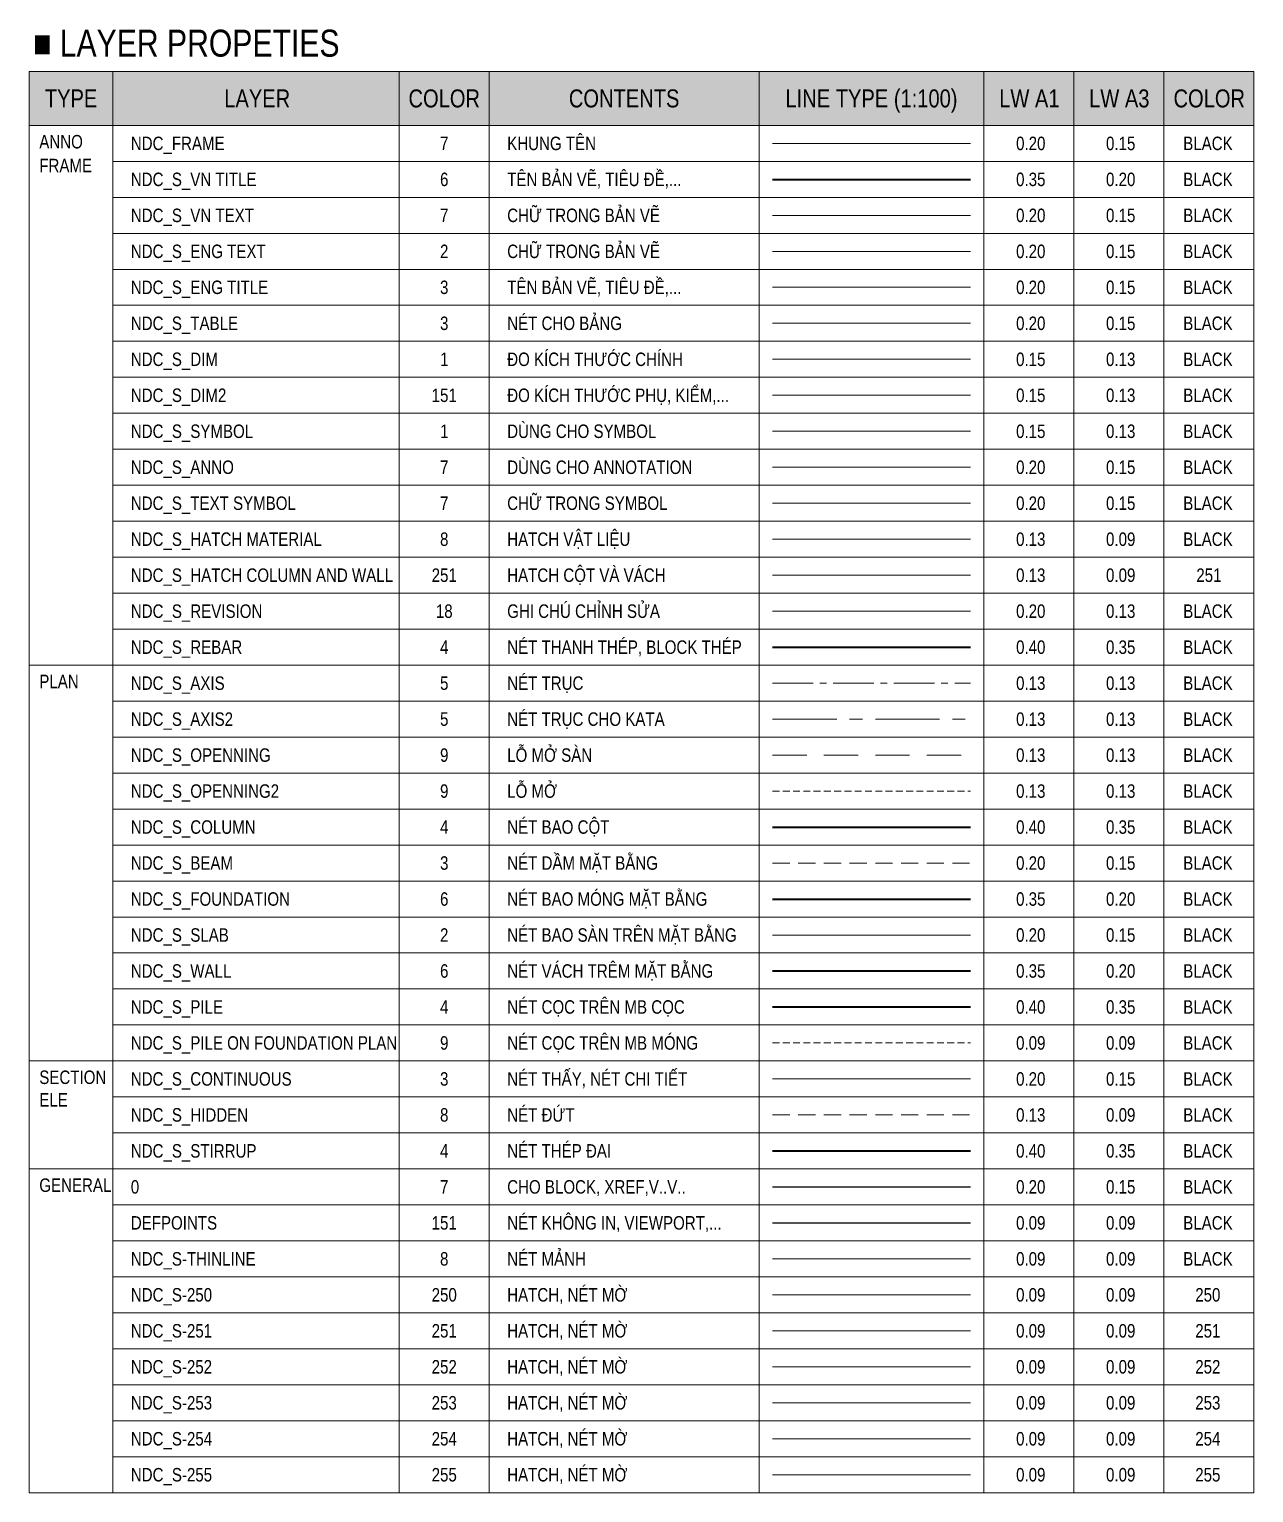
# Model space of a CAD drawing. Header units: millimetres. Extents: x -399213 to 265804, y -9748 to 250638.
# Drawn here: x -399213 to -376523, y 223367 to 250481 of the extents above; entities that cross this region are included whole.
import ezdxf
from ezdxf.enums import TextEntityAlignment as Align

# ---------------------------------------------------------------- set-up
doc = ezdxf.new("R2010")
doc.units = ezdxf.units.MM
doc.header["$MEASUREMENT"] = 0
for name, pattern in [('CENTER', [50.8, 31.75, -6.35, 6.35, -6.35]), ('CENTER2', [1.125, 0.75, -0.125, 0.125, -0.125]), ('DASHED', [19.05, 12.7, -6.35]), ('DASHED2', [9.525, 6.35, -3.175]), ('HIDDEN2', [4.7625, 3.175, -1.5875])]:
    doc.linetypes.add(name, pattern=pattern)
for name, color, linetype, lineweight in [('NDC_FRAME', 7, 'Continuous', 20), ('NDC_S-COLUMN', 4, 'Continuous', 40), ('NDC_S_250', 250, 'Continuous', 9), ('NDC_S_251', 251, 'Continuous', 9), ('NDC_S_252', 252, 'Continuous', 9), ('NDC_S_253', 253, 'Continuous', 9), ('NDC_S_254', 254, 'Continuous', 9), ('NDC_S_255', 255, 'Continuous', 9), ('NDC_S_ANNO', 7, 'Continuous', 20), ('NDC_S_AXIS', 5, 'CENTER2', 13), ('NDC_S_AXIS2', 5, 'CENTER', 13), ('NDC_S_BEAM', 3, 'HIDDEN2', 20), ('NDC_S_CONTINUOUS', 3, 'Continuous', 20), ('NDC_S_DIM', 1, 'Continuous', 15), ('NDC_S_DIM2', 151, 'Continuous', 15), ('NDC_S_ENG TEXT', 2, 'Continuous', 20), ('NDC_S_ENG TITLE', 3, 'Continuous', 20), ('NDC_S_FOUNDATION', 6, 'Continuous', 35), ('NDC_S_HATCH COLUMN AND WALL', 251, 'Continuous', 13), ('NDC_S_HATCH MATERIAL', 8, 'Continuous', 13), ('NDC_S_HIDDEN', 8, 'HIDDEN2', 13), ('NDC_S_LEADER', 1, 'Continuous', 15), ('NDC_S_OPENING', 9, 'DASHED2', 13), ('NDC_S_OPENING2', 9, 'DASHED', 13), ('NDC_S_PILE', 4, 'Continuous', 35), ('NDC_S_PILE ON FOUNDATION PLAN', 9, 'DASHED', 9), ('NDC_S_REBAR', 4, 'Continuous', 35), ('NDC_S_SLAB', 2, 'Continuous', 20), ('NDC_S_STIRRUP', 4, 'Continuous', 40), ('NDC_S_TEXT SYMBOL', 7, 'Continuous', 20), ('NDC_S_THIN LINE', 8, 'Continuous', 9), ('NDC_S_VN TEXT', 7, 'Continuous', 20), ('NDC_S_VN TITLE', 6, 'Continuous', 35), ('NDC_S_WALL', 6, 'Continuous', 35), ('NDC_Table', 3, 'Continuous', 20)]:
    doc.layers.add(name, color=color, linetype=linetype, lineweight=lineweight)
doc.layers.add('NDC_S_REVISION', color=18, linetype='Continuous', lineweight=20, plot=False)
doc.styles.add('NDC_VIE TXT', font='arial.ttf', dxfattribs={"width": 0.8})

msp = doc.modelspace()

# ---------------------------------------------------------------- hatches: boundary and pattern name
at = {"layer": 'NDC_S_253'}
h = msp.add_hatch(color=256, dxfattribs=at)
h.dxf.hatch_style = 1
h.paths.add_polyline_path([(-399213, 249700.2), (-376523.3, 249700.2), (-376523.3, 248700.2), (-399213, 248700.2)])

# ---------------------------------------------------------------- linework, layer by layer
msp.add_line((-385440, 229033.5), (-381773.3, 229033.5))
at = {"layer": 'Defpoints'}
msp.add_line((-385440, 228366.8), (-381773.3, 228366.8), dxfattribs=at)
at = {"layer": 'NDC_FRAME'}
for p, q in [((-399213, 223366.8), (-399213, 249700.2)), ((-399213, 249700.2), (-376523.3, 249700.2)), ((-397664.6, 223366.8), (-397664.6, 249700.2)), ((-392356.6, 223366.8), (-392356.6, 249700.2)), ((-390690, 223366.8), (-390690, 249700.2)), ((-385690, 223366.8), (-385690, 249700.2)), ((-381523.3, 223366.8), (-381523.3, 249700.2)), ((-381523.3, 223366.8), (-381523.3, 249700.2)), ((-379856.6, 223366.8), (-379856.6, 249700.2)), ((-378190, 223366.8), (-378190, 249700.2)), ((-376523.3, 223366.8), (-376523.3, 249700.2)), ((-385440, 248366.8), (-381773.3, 248366.8)), ((-397664.6, 244033.5), (-376523.3, 244033.5)), ((-397664.6, 243366.8), (-376523.3, 243366.8)), ((-397664.6, 242700.2), (-376523.3, 242700.2)), ((-397664.6, 242033.5), (-376523.3, 242033.5)), ((-397664.6, 241366.8), (-376523.3, 241366.8)), ((-397664.6, 240700.2), (-376523.3, 240700.2)), ((-397664.6, 240033.5), (-376523.3, 240033.5)), ((-397664.6, 239366.8), (-376523.3, 239366.8)), ((-399213, 238700.2), (-376523.3, 238700.2)), ((-397664.6, 238033.5), (-376523.3, 238033.5)), ((-397664.6, 237366.8), (-376523.3, 237366.8)), ((-397664.6, 236700.2), (-376523.3, 236700.2)), ((-397664.6, 236033.5), (-376523.3, 236033.5)), ((-397664.6, 235366.8), (-376523.3, 235366.8)), ((-397664.6, 234700.2), (-376523.3, 234700.2)), ((-397664.6, 234033.5), (-376523.3, 234033.5)), ((-397664.6, 233366.8), (-376523.3, 233366.8)), ((-397664.6, 232700.2), (-376523.3, 232700.2)), ((-397664.6, 232033.5), (-376523.3, 232033.5)), ((-399213, 231366.8), (-376523.3, 231366.8)), ((-397664.6, 230700.2), (-376523.3, 230700.2)), ((-397664.6, 230033.5), (-376523.3, 230033.5)), ((-399213, 229366.8), (-376523.3, 229366.8)), ((-397664.6, 228700.2), (-376523.3, 228700.2)), ((-397664.6, 228033.5), (-376523.3, 228033.5)), ((-397664.6, 227366.8), (-376523.3, 227366.8)), ((-397664.6, 226700.2), (-376523.3, 226700.2)), ((-397664.6, 226033.5), (-376523.3, 226033.5)), ((-397664.6, 225366.8), (-376523.3, 225366.8)), ((-397664.6, 224700.2), (-376523.3, 224700.2)), ((-397664.6, 224033.5), (-376523.3, 224033.5)), ((-399213, 223366.8), (-376523.3, 223366.8))]:
    msp.add_line(p, q, dxfattribs=at)
for points in [[(-399213, 248700.2), (-376523.3, 248700.2)], [(-397664.6, 248033.5), (-376523.3, 248033.5)], [(-397664.6, 247366.8), (-376523.3, 247366.8)], [(-397664.6, 246700.2), (-376523.3, 246700.2)], [(-397664.6, 246033.5), (-376523.3, 246033.5)], [(-397664.6, 245366.8), (-376523.3, 245366.8)], [(-397664.6, 244700.2), (-376523.3, 244700.2)]]:
    msp.add_lwpolyline(points, dxfattribs=at)
at = {"layer": 'NDC_S-COLUMN'}
msp.add_line((-385440, 235700.2), (-381773.3, 235700.2), dxfattribs=at)
at = {"layer": 'NDC_S_250'}
msp.add_line((-385440, 227033.5), (-381773.3, 227033.5), dxfattribs=at)
at = {"layer": 'NDC_S_251'}
msp.add_line((-385440, 226366.8), (-381773.3, 226366.8), dxfattribs=at)
at = {"layer": 'NDC_S_252'}
msp.add_line((-385440, 225700.2), (-381773.3, 225700.2), dxfattribs=at)
at = {"layer": 'NDC_S_253'}
msp.add_line((-385440, 225033.5), (-381773.3, 225033.5), dxfattribs=at)
msp.add_lwpolyline([(-399213, 249700.2), (-376523.3, 249700.2), (-376523.3, 248700.2), (-399213, 248700.2)], close=True, dxfattribs=at)
at = {"layer": 'NDC_S_254'}
msp.add_line((-385440, 224366.8), (-381773.3, 224366.8), dxfattribs=at)
at = {"layer": 'NDC_S_255'}
msp.add_line((-385440, 223700.2), (-381773.3, 223700.2), dxfattribs=at)
at = {"layer": 'NDC_S_ANNO'}
msp.add_line((-385440, 242366.8), (-381773.3, 242366.8), dxfattribs=at)
at = {"layer": 'NDC_S_AXIS', "ltscale": 1000}
msp.add_line((-385440, 238366.8), (-381773.3, 238366.8), dxfattribs=at)
at = {"layer": 'NDC_S_AXIS2', "ltscale": 37.5}
msp.add_line((-385440, 237700.2), (-381773.3, 237700.2), dxfattribs=at)
at = {"layer": 'NDC_S_BEAM', "ltscale": 100}
msp.add_line((-385440, 235033.5), (-381773.3, 235033.5), dxfattribs=at)
at = {"layer": 'NDC_S_CONTINUOUS'}
msp.add_line((-385440, 231033.5), (-381773.3, 231033.5), dxfattribs=at)
at = {"layer": 'NDC_S_DIM'}
msp.add_line((-385440, 244366.8), (-381773.3, 244366.8), dxfattribs=at)
at = {"layer": 'NDC_S_DIM2'}
msp.add_line((-385440, 243700.2), (-381773.3, 243700.2), dxfattribs=at)
at = {"layer": 'NDC_S_ENG TEXT'}
msp.add_line((-385440, 246366.8), (-381773.3, 246366.8), dxfattribs=at)
at = {"layer": 'NDC_S_ENG TITLE'}
msp.add_line((-385440, 245700.2), (-381773.3, 245700.2), dxfattribs=at)
at = {"layer": 'NDC_S_FOUNDATION'}
msp.add_line((-385440, 234366.8), (-381773.3, 234366.8), dxfattribs=at)
at = {"layer": 'NDC_S_HATCH COLUMN AND WALL'}
msp.add_line((-385440, 240366.8), (-381773.3, 240366.8), dxfattribs=at)
at = {"layer": 'NDC_S_HATCH MATERIAL'}
msp.add_line((-385440, 241033.5), (-381773.3, 241033.5), dxfattribs=at)
at = {"layer": 'NDC_S_HIDDEN', "ltscale": 100}
msp.add_line((-385440, 230366.8), (-381773.3, 230366.8), dxfattribs=at)
at = {"layer": 'NDC_S_LEADER'}
msp.add_line((-385440, 243033.5), (-381773.3, 243033.5), dxfattribs=at)
at = {"layer": 'NDC_S_OPENING', "ltscale": 100}
msp.add_line((-385440, 237033.5), (-381773.3, 237033.5), dxfattribs=at)
at = {"layer": 'NDC_S_OPENING2', "ltscale": 10}
msp.add_line((-385440, 236366.8), (-381773.3, 236366.8), dxfattribs=at)
at = {"layer": 'NDC_S_PILE'}
msp.add_line((-385440, 232366.8), (-381773.3, 232366.8), dxfattribs=at)
at = {"layer": 'NDC_S_PILE ON FOUNDATION PLAN', "ltscale": 10}
msp.add_line((-385440, 231700.2), (-381773.3, 231700.2), dxfattribs=at)
at = {"layer": 'NDC_S_REBAR'}
msp.add_line((-385440, 239033.5), (-381773.3, 239033.5), dxfattribs=at)
at = {"layer": 'NDC_S_REVISION'}
msp.add_line((-385440, 239700.2), (-381773.3, 239700.2), dxfattribs=at)
at = {"layer": 'NDC_S_SLAB'}
msp.add_line((-385440, 233700.2), (-381773.3, 233700.2), dxfattribs=at)
at = {"layer": 'NDC_S_STIRRUP'}
msp.add_line((-385440, 229700.2), (-381773.3, 229700.2), dxfattribs=at)
at = {"layer": 'NDC_S_TEXT SYMBOL'}
msp.add_line((-385440, 241700.2), (-381773.3, 241700.2), dxfattribs=at)
at = {"layer": 'NDC_S_THIN LINE'}
msp.add_line((-385440, 227700.2), (-381773.3, 227700.2), dxfattribs=at)
at = {"layer": 'NDC_S_VN TEXT'}
msp.add_line((-385440, 247033.5), (-381773.3, 247033.5), dxfattribs=at)
at = {"layer": 'NDC_S_VN TITLE'}
msp.add_line((-385440, 247700.2), (-381773.3, 247700.2), dxfattribs=at)
at = {"layer": 'NDC_S_WALL'}
msp.add_line((-385440, 233033.5), (-381773.3, 233033.5), dxfattribs=at)
at = {"layer": 'NDC_Table'}
msp.add_line((-385440, 245033.5), (-381773.3, 245033.5), dxfattribs=at)

# ---------------------------------------------------------------- texts
at = {"style": 'NDC_VIE TXT', "width": 0.8}
msp.add_text('7', height=250, dxfattribs=at).set_placement((-391523.3, 229033.5), align=Align.MIDDLE_CENTER)
at = {"layer": 'Defpoints', "style": 'NDC_VIE TXT', "width": 0.8}
msp.add_text('151', height=250, dxfattribs=at).set_placement((-391523.3, 228366.8), align=Align.MIDDLE_CENTER)
at = {"layer": 'NDC_FRAME', "style": 'NDC_VIE TXT', "width": 0.8}
msp.add_text('7', height=250, dxfattribs=at).set_placement((-391523.3, 248366.8), align=Align.MIDDLE_CENTER)
at = {"layer": 'NDC_S-COLUMN', "style": 'NDC_VIE TXT', "width": 0.8}
msp.add_text('4', height=250, dxfattribs=at).set_placement((-391523.3, 235700.2), align=Align.MIDDLE_CENTER)
at = {"layer": 'NDC_S_250', "style": 'NDC_VIE TXT', "width": 0.8}
msp.add_text('250', height=250, dxfattribs=at).set_placement((-391523.3, 227033.5), align=Align.MIDDLE_CENTER)
at = {"layer": 'NDC_S_251', "style": 'NDC_VIE TXT', "width": 0.8}
msp.add_text('251', height=250, dxfattribs=at).set_placement((-391523.3, 226366.8), align=Align.MIDDLE_CENTER)
at = {"layer": 'NDC_S_252', "style": 'NDC_VIE TXT', "width": 0.8}
msp.add_text('252', height=250, dxfattribs=at).set_placement((-391523.3, 225700.2), align=Align.MIDDLE_CENTER)
at = {"layer": 'NDC_S_253', "style": 'NDC_VIE TXT', "width": 0.8}
msp.add_text('253', height=250, dxfattribs=at).set_placement((-391523.3, 225033.5), align=Align.MIDDLE_CENTER)
at = {"layer": 'NDC_S_254', "style": 'NDC_VIE TXT', "width": 0.8}
msp.add_text('254', height=250, dxfattribs=at).set_placement((-391523.3, 224366.8), align=Align.MIDDLE_CENTER)
at = {"layer": 'NDC_S_255', "style": 'NDC_VIE TXT', "width": 0.8}
msp.add_text('255', height=250, dxfattribs=at).set_placement((-391523.3, 223700.2), align=Align.MIDDLE_CENTER)
at = {"layer": 'NDC_S_ANNO', "style": 'NDC_VIE TXT', "width": 0.8}
msp.add_text('7', height=250, dxfattribs=at).set_placement((-391523.3, 242366.8), align=Align.MIDDLE_CENTER)
at = {"layer": 'NDC_S_AXIS', "style": 'NDC_VIE TXT', "width": 0.8}
msp.add_text('5', height=250, dxfattribs=at).set_placement((-391523.3, 238366.8), align=Align.MIDDLE_CENTER)
at = {"layer": 'NDC_S_AXIS2', "style": 'NDC_VIE TXT', "width": 0.8}
msp.add_text('5', height=250, dxfattribs=at).set_placement((-391523.3, 237700.2), align=Align.MIDDLE_CENTER)
at = {"layer": 'NDC_S_BEAM', "style": 'NDC_VIE TXT', "width": 0.8}
msp.add_text('3', height=250, dxfattribs=at).set_placement((-391523.3, 235033.5), align=Align.MIDDLE_CENTER)
at = {"layer": 'NDC_S_CONTINUOUS', "style": 'NDC_VIE TXT', "width": 0.8}
msp.add_text('3', height=250, dxfattribs=at).set_placement((-391523.3, 231033.5), align=Align.MIDDLE_CENTER)
at = {"layer": 'NDC_S_DIM', "style": 'NDC_VIE TXT', "width": 0.8}
msp.add_text('1', height=250, dxfattribs=at).set_placement((-391523.3, 244366.8), align=Align.MIDDLE_CENTER)
at = {"layer": 'NDC_S_DIM2', "style": 'NDC_VIE TXT', "width": 0.8}
msp.add_text('151', height=250, dxfattribs=at).set_placement((-391523.3, 243700.2), align=Align.MIDDLE_CENTER)
at = {"layer": 'NDC_S_ENG TEXT', "style": 'NDC_VIE TXT', "width": 0.8}
msp.add_text('2', height=250, dxfattribs=at).set_placement((-391523.3, 246366.8), align=Align.MIDDLE_CENTER)
at = {"layer": 'NDC_S_ENG TITLE', "style": 'NDC_VIE TXT', "width": 0.8}
msp.add_text('3', height=250, dxfattribs=at).set_placement((-391523.3, 245700.2), align=Align.MIDDLE_CENTER)
at = {"layer": 'NDC_S_FOUNDATION', "style": 'NDC_VIE TXT', "width": 0.8}
msp.add_text('6', height=250, dxfattribs=at).set_placement((-391523.3, 234366.8), align=Align.MIDDLE_CENTER)
at = {"layer": 'NDC_S_HATCH COLUMN AND WALL', "style": 'NDC_VIE TXT', "width": 0.8}
msp.add_text('251', height=250, dxfattribs=at).set_placement((-391523.3, 240366.8), align=Align.MIDDLE_CENTER)
at = {"layer": 'NDC_S_HATCH MATERIAL', "style": 'NDC_VIE TXT', "width": 0.8}
msp.add_text('8', height=250, dxfattribs=at).set_placement((-391523.3, 241033.5), align=Align.MIDDLE_CENTER)
at = {"layer": 'NDC_S_HIDDEN', "style": 'NDC_VIE TXT', "width": 0.8}
msp.add_text('8', height=250, dxfattribs=at).set_placement((-391523.3, 230366.8), align=Align.MIDDLE_CENTER)
at = {"layer": 'NDC_S_LEADER', "style": 'NDC_VIE TXT', "width": 0.8}
msp.add_text('1', height=250, dxfattribs=at).set_placement((-391523.3, 243033.5), align=Align.MIDDLE_CENTER)
at = {"layer": 'NDC_S_OPENING', "style": 'NDC_VIE TXT', "width": 0.8}
msp.add_text('9', height=250, dxfattribs=at).set_placement((-391523.3, 237033.5), align=Align.MIDDLE_CENTER)
at = {"layer": 'NDC_S_OPENING2', "style": 'NDC_VIE TXT', "width": 0.8}
msp.add_text('9', height=250, dxfattribs=at).set_placement((-391523.3, 236366.8), align=Align.MIDDLE_CENTER)
at = {"layer": 'NDC_S_PILE', "style": 'NDC_VIE TXT', "width": 0.8}
msp.add_text('4', height=250, dxfattribs=at).set_placement((-391523.3, 232366.8), align=Align.MIDDLE_CENTER)
at = {"layer": 'NDC_S_PILE ON FOUNDATION PLAN', "style": 'NDC_VIE TXT', "width": 0.8}
msp.add_text('9', height=250, dxfattribs=at).set_placement((-391523.3, 231700.2), align=Align.MIDDLE_CENTER)
at = {"layer": 'NDC_S_REBAR', "style": 'NDC_VIE TXT', "width": 0.8}
msp.add_text('4', height=250, dxfattribs=at).set_placement((-391523.3, 239033.5), align=Align.MIDDLE_CENTER)
at = {"layer": 'NDC_S_REVISION', "style": 'NDC_VIE TXT', "width": 0.8}
msp.add_text('18', height=250, dxfattribs=at).set_placement((-391523.3, 239700.2), align=Align.MIDDLE_CENTER)
at = {"layer": 'NDC_S_SLAB', "style": 'NDC_VIE TXT', "width": 0.8}
msp.add_text('2', height=250, dxfattribs=at).set_placement((-391523.3, 233700.2), align=Align.MIDDLE_CENTER)
at = {"layer": 'NDC_S_STIRRUP', "style": 'NDC_VIE TXT', "width": 0.8}
msp.add_text('4', height=250, dxfattribs=at).set_placement((-391523.3, 229700.2), align=Align.MIDDLE_CENTER)
at = {"layer": 'NDC_S_TEXT SYMBOL', "style": 'NDC_VIE TXT', "width": 0.8}
msp.add_text('7', height=250, dxfattribs=at).set_placement((-391523.3, 241700.2), align=Align.MIDDLE_CENTER)
at = {"layer": 'NDC_S_THIN LINE', "style": 'NDC_VIE TXT', "width": 0.8}
msp.add_text('8', height=250, dxfattribs=at).set_placement((-391523.3, 227700.2), align=Align.MIDDLE_CENTER)
at = {"layer": 'NDC_S_VN TEXT', "color": 3, "style": 'NDC_VIE TXT', "width": 0.8}
for s, height, p in [('\\M+3A1E1 LAYER PROPETIES', 500, (-399141.2, 250223.9)), ('ANNO', 250, (-399027.2, 248397.9)), ('NDC_FRAME', 250, (-397331.3, 248366.8)), ('KHUNG TÊN', 250, (-390356.6, 248366.8)), ('0.20', 250, (-380926.7, 248366.8)), ('0.15', 250, (-379260.1, 248366.8)), ('BLACK', 250, (-377829.8, 248366.8)), ('FRAME', 250, (-399027.2, 247956.1)), ('NDC_S_VN TITLE', 250, (-397331.3, 247700.2)), ('TÊN BẢN VẼ, TIÊU ĐỀ,...', 250, (-390356.6, 247700.2)), ('0.35', 250, (-380926.7, 247700.2)), ('0.20', 250, (-379260.1, 247700.2)), ('BLACK', 250, (-377829.8, 247700.2)), ('NDC_S_VN TEXT', 250, (-397331.3, 247033.5)), ('CHỮ TRONG BẢN VẼ', 250, (-390356.6, 247033.5)), ('0.20', 250, (-380926.7, 247033.5)), ('0.15', 250, (-379260.1, 247033.5)), ('BLACK', 250, (-377829.8, 247033.5)), ('NDC_S_ENG TEXT', 250, (-397331.3, 246366.8)), ('CHỮ TRONG BẢN VẼ', 250, (-390356.6, 246366.8)), ('0.20', 250, (-380926.7, 246366.8)), ('0.15', 250, (-379260.1, 246366.8)), ('BLACK', 250, (-377829.8, 246366.8)), ('NDC_S_ENG TITLE', 250, (-397331.3, 245700.2)), ('TÊN BẢN VẼ, TIÊU ĐỀ,...', 250, (-390356.6, 245700.2)), ('0.20', 250, (-380926.7, 245700.2)), ('0.15', 250, (-379260.1, 245700.2)), ('BLACK', 250, (-377829.8, 245700.2)), ('NDC_S_TABLE', 250, (-397331.3, 245033.5)), ('NÉT CHO BẢNG', 250, (-390356.6, 245033.5)), ('0.20', 250, (-380926.7, 245033.5)), ('0.15', 250, (-379260.1, 245033.5)), ('BLACK', 250, (-377829.8, 245033.5)), ('NDC_S_DIM', 250, (-397331.3, 244366.8)), ('ĐO KÍCH THƯỚC CHÍNH ', 250, (-390356.6, 244366.8)), ('0.15', 250, (-380926.7, 244366.8)), ('0.13', 250, (-379260.1, 244366.8)), ('BLACK', 250, (-377829.8, 244366.8)), ('NDC_S_DIM2', 250, (-397331.3, 243700.2)), ('ĐO KÍCH THƯỚC PHỤ, KIỂM,...', 250, (-390356.6, 243700.2)), ('0.15', 250, (-380926.7, 243700.2)), ('0.13', 250, (-379260.1, 243700.2)), ('BLACK', 250, (-377829.8, 243700.2)), ('DÙNG CHO SYMBOL', 250, (-390356.6, 243033.5)), ('NDC_S_SYMBOL', 250, (-397331.3, 243033.5)), ('0.15', 250, (-380926.7, 243033.5)), ('0.13', 250, (-379260.1, 243033.5)), ('BLACK', 250, (-377829.8, 243033.5)), ('NDC_S_ANNO', 250, (-397331.3, 242366.8)), ('DÙNG CHO ANNOTATION', 250, (-390356.6, 242366.8)), ('0.20', 250, (-380926.7, 242366.8)), ('0.15', 250, (-379260.1, 242366.8)), ('BLACK', 250, (-377829.8, 242366.8)), ('CHỮ TRONG SYMBOL', 250, (-390356.6, 241700.2)), ('NDC_S_TEXT SYMBOL', 250, (-397331.3, 241700.2)), ('0.20', 250, (-380926.7, 241700.2)), ('0.15', 250, (-379260.1, 241700.2)), ('BLACK', 250, (-377829.8, 241700.2)), ('NDC_S_HATCH MATERIAL', 250, (-397331.3, 241033.5)), ('HATCH VẬT LIỆU', 250, (-390356.6, 241033.5)), ('0.13', 250, (-380926.7, 241033.5)), ('0.09', 250, (-379260.1, 241033.5)), ('BLACK', 250, (-377829.8, 241033.5)), ('HATCH CỘT VÀ VÁCH', 250, (-390356.6, 240366.8)), ('NDC_S_HATCH COLUMN AND WALL', 250, (-397331.3, 240366.8)), ('0.13', 250, (-380926.7, 240366.8)), ('0.09', 250, (-379260.1, 240366.8)), ('251', 250, (-377586.8, 240366.8)), ('NDC_S_REVISION', 250, (-397331.3, 239700.2)), ('GHI CHÚ CHỈNH SỬA', 250, (-390356.6, 239700.2)), ('0.20', 250, (-380926.7, 239700.2)), ('0.13', 250, (-379260.1, 239700.2)), ('BLACK', 250, (-377829.8, 239700.2)), ('NDC_S_REBAR', 250, (-397331.3, 239033.5)), ('NÉT THANH THÉP, BLOCK THÉP', 250, (-390356.6, 239033.5)), ('0.40', 250, (-380926.7, 239033.5)), ('0.35', 250, (-379260.1, 239033.5)), ('BLACK', 250, (-377829.8, 239033.5)), ('PLAN', 250, (-399027.2, 238397.9)), ('NDC_S_AXIS', 250, (-397331.3, 238366.8)), ('NÉT TRỤC', 250, (-390356.6, 238366.8)), ('0.13', 250, (-380926.7, 238366.8)), ('0.13', 250, (-379260.1, 238366.8)), ('BLACK', 250, (-377829.8, 238366.8)), ('NDC_S_AXIS2', 250, (-397331.3, 237700.2)), ('NÉT TRỤC CHO KATA', 250, (-390356.6, 237700.2)), ('0.13', 250, (-380926.7, 237700.2)), ('0.13', 250, (-379260.1, 237700.2)), ('BLACK', 250, (-377829.8, 237700.2)), ('NDC_S_OPENNING', 250, (-397331.3, 237033.5)), ('LỖ MỞ SÀN', 250, (-390356.6, 237033.5)), ('0.13', 250, (-380926.7, 237033.5)), ('0.13', 250, (-379260.1, 237033.5)), ('BLACK', 250, (-377829.8, 237033.5)), ('NDC_S_OPENNING2', 250, (-397331.3, 236366.8)), ('LỖ MỞ', 250, (-390356.6, 236366.8)), ('0.13', 250, (-380926.7, 236366.8)), ('0.13', 250, (-379260.1, 236366.8)), ('BLACK', 250, (-377829.8, 236366.8)), ('NDC_S_COLUMN', 250, (-397331.3, 235700.2)), ('NÉT BAO CỘT', 250, (-390356.6, 235700.2)), ('0.40', 250, (-380926.7, 235700.2)), ('0.35', 250, (-379260.1, 235700.2)), ('BLACK', 250, (-377829.8, 235700.2)), ('NDC_S_BEAM', 250, (-397331.3, 235033.5)), ('NÉT DẦM MẶT BẰNG', 250, (-390356.6, 235033.5)), ('0.20', 250, (-380926.7, 235033.5)), ('0.15', 250, (-379260.1, 235033.5)), ('BLACK', 250, (-377829.8, 235033.5)), ('NÉT BAO MÓNG MẶT BẰNG', 250, (-390356.6, 234366.8)), ('NDC_S_FOUNDATION', 250, (-397331.3, 234366.8)), ('0.35', 250, (-380926.7, 234366.8)), ('0.20', 250, (-379260.1, 234366.8)), ('BLACK', 250, (-377829.8, 234366.8)), ('NDC_S_SLAB', 250, (-397331.3, 233700.2)), ('NÉT BAO SÀN TRÊN MẶT BẰNG', 250, (-390356.6, 233700.2)), ('0.20', 250, (-380926.7, 233700.2)), ('0.15', 250, (-379260.1, 233700.2)), ('BLACK', 250, (-377829.8, 233700.2)), ('NÉT VÁCH TRÊM MẶT BẰNG', 250, (-390356.6, 233033.5)), ('NDC_S_WALL', 250, (-397331.3, 233033.5)), ('0.35', 250, (-380926.7, 233033.5)), ('0.20', 250, (-379260.1, 233033.5)), ('BLACK', 250, (-377829.8, 233033.5)), ('NDC_S_PILE', 250, (-397331.3, 232366.8)), ('NÉT CỌC TRÊN MB CỌC', 250, (-390356.6, 232366.8)), ('0.40', 250, (-380926.7, 232366.8)), ('0.35', 250, (-379260.1, 232366.8)), ('BLACK', 250, (-377829.8, 232366.8)), ('NÉT CỌC TRÊN MB MÓNG', 250, (-390356.6, 231700.2)), ('NDC_S_PILE ON FOUNDATION PLAN', 250, (-397331.3, 231700.2)), ('0.09', 250, (-380926.7, 231700.2)), ('0.09', 250, (-379260.1, 231700.2)), ('BLACK', 250, (-377829.8, 231700.2)), ('SECTION', 250, (-399027.2, 231064.5)), ('NDC_S_CONTINUOUS', 250, (-397331.3, 231033.5)), ('NÉT THẤY, NÉT CHI TIẾT', 250, (-390356.6, 231033.5)), ('0.20', 250, (-380926.7, 231033.5)), ('0.15', 250, (-379260.1, 231033.5)), ('BLACK', 250, (-377829.8, 231033.5)), ('ELE', 250, (-399027.2, 230646.9)), ('NDC_S_HIDDEN', 250, (-397331.3, 230366.8)), ('NÉT ĐỨT', 250, (-390356.6, 230366.8)), ('0.13', 250, (-380926.7, 230366.8)), ('0.09', 250, (-379260.1, 230366.8)), ('BLACK', 250, (-377829.8, 230366.8)), ('NDC_S_STIRRUP', 250, (-397331.3, 229700.2)), ('NÉT THÉP ĐAI', 250, (-390356.6, 229700.2)), ('0.40', 250, (-380926.7, 229700.2)), ('0.35', 250, (-379260.1, 229700.2)), ('BLACK', 250, (-377829.8, 229700.2)), ('GENERAL', 250, (-399027.2, 229064.5)), ('0', 250, (-397331.3, 229033.5)), ('CHO BLOCK, XREF,V..V..', 250, (-390356.6, 229033.5)), ('0.20', 250, (-380926.7, 229033.5)), ('0.15', 250, (-379260.1, 229033.5)), ('BLACK', 250, (-377829.8, 229033.5)), ('DEFPOINTS', 250, (-397331.3, 228366.8)), ('NÉT KHÔNG IN, VIEWPORT,...', 250, (-390356.6, 228366.8)), ('0.09', 250, (-380926.7, 228366.8)), ('0.09', 250, (-379260.1, 228366.8)), ('BLACK', 250, (-377829.8, 228366.8)), ('NDC_S-THINLINE', 250, (-397331.3, 227700.2)), ('NÉT MẢNH', 250, (-390356.6, 227700.2)), ('0.09', 250, (-380926.7, 227700.2)), ('0.09', 250, (-379260.1, 227700.2)), ('BLACK', 250, (-377829.8, 227700.2)), ('HATCH, NÉT MỜ', 250, (-390356.6, 227033.5)), ('NDC_S-250', 250, (-397331.3, 227033.5)), ('0.09', 250, (-380926.7, 227033.5)), ('0.09', 250, (-379260.1, 227033.5)), ('250', 250, (-377607, 227033.5)), ('NDC_S-251', 250, (-397331.3, 226366.8)), ('HATCH, NÉT MỜ', 250, (-390356.6, 226366.8)), ('0.09', 250, (-380926.7, 226366.8)), ('0.09', 250, (-379260.1, 226366.8)), ('251', 250, (-377607, 226366.8)), ('HATCH, NÉT MỜ', 250, (-390356.6, 225700.2)), ('NDC_S-252', 250, (-397331.3, 225700.2)), ('0.09', 250, (-380926.7, 225700.2)), ('0.09', 250, (-379260.1, 225700.2)), ('252', 250, (-377607, 225700.2)), ('NDC_S-253', 250, (-397331.3, 225033.5)), ('HATCH, NÉT MỜ', 250, (-390356.6, 225033.5)), ('0.09', 250, (-380926.7, 225033.5)), ('0.09', 250, (-379260.1, 225033.5)), ('253', 250, (-377607, 225033.5)), ('HATCH, NÉT MỜ', 250, (-390356.6, 224366.8)), ('NDC_S-254', 250, (-397331.3, 224366.8)), ('0.09', 250, (-380926.7, 224366.8)), ('0.09', 250, (-379260.1, 224366.8)), ('254', 250, (-377607, 224366.8)), ('NDC_S-255', 250, (-397331.3, 223700.2)), ('HATCH, NÉT MỜ', 250, (-390356.6, 223700.2)), ('0.09', 250, (-380926.7, 223700.2)), ('0.09', 250, (-379260.1, 223700.2)), ('255', 250, (-377607, 223700.2))]:
    msp.add_text(s, height=height, dxfattribs=at).set_placement(p, align=Align.MIDDLE_LEFT)
for s, height, p in [('TYPE', 333.33, (-398438.3, 249200.2)), ('LAYER', 333.33, (-394988.7, 249200.2)), ('COLOR', 333.33, (-391523.3, 249200.2)), ('CONTENTS', 333.33, (-388190, 249200.2)), ('LINE TYPE (1:100)', 333.333, (-383606.6, 249200.2)), ('LW A1', 333.33, (-380680.8, 249200.2)), ('LW A3', 333.33, (-379014.1, 249200.2)), ('COLOR', 333.33, (-377347.4, 249200.2))]:
    msp.add_text(s, height=height, dxfattribs=at).set_placement(p, align=Align.MIDDLE_CENTER)
at = {"layer": 'NDC_S_VN TEXT', "style": 'NDC_VIE TXT', "width": 0.8}
msp.add_text('7', height=250, dxfattribs=at).set_placement((-391523.3, 247033.5), align=Align.MIDDLE_CENTER)
at = {"layer": 'NDC_S_VN TITLE', "style": 'NDC_VIE TXT', "width": 0.8}
msp.add_text('6', height=250, dxfattribs=at).set_placement((-391523.3, 247700.2), align=Align.MIDDLE_CENTER)
at = {"layer": 'NDC_S_WALL', "style": 'NDC_VIE TXT', "width": 0.8}
msp.add_text('6', height=250, dxfattribs=at).set_placement((-391523.3, 233033.5), align=Align.MIDDLE_CENTER)
at = {"layer": 'NDC_Table', "style": 'NDC_VIE TXT', "width": 0.8}
msp.add_text('3', height=250, dxfattribs=at).set_placement((-391523.3, 245033.5), align=Align.MIDDLE_CENTER)

doc.saveas('drawing.dxf')
